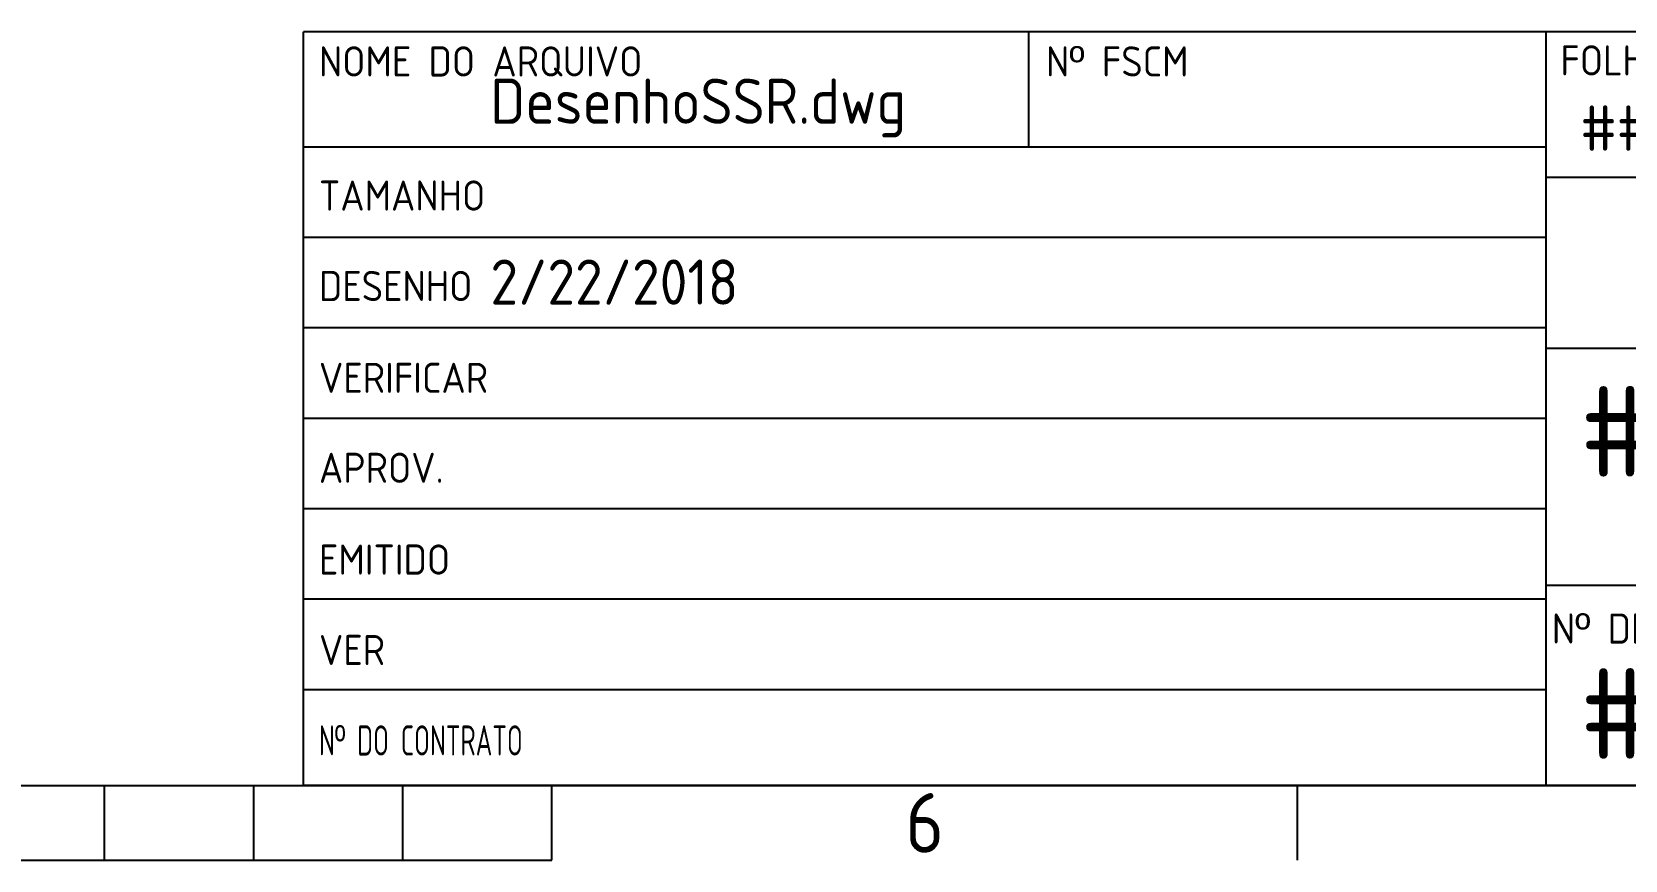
# Paper-space layout 'Bloco da legenda ISO A3' of a CAD drawing. Header units: millimetres. Extents: x 0 to 420, y 0 to 297.
# Drawn here: x 224 to 329.7, y 5.1 to 60 of the extents above; entities that cross this region are included whole.
import ezdxf
from ezdxf.enums import TextEntityAlignment as Align

# ---------------------------------------------------------------- set-up
doc = ezdxf.new("R2010")
doc.units = ezdxf.units.MM
doc.layers.add('Bloco da legenda', color=7, linetype='Continuous')
doc.styles.add('ACISOTS', font='isocp.shx', dxfattribs={"height": 1})
doc.styles.add('ISO Proporcional', font='isocp.shx')

# ---------------------------------------------------------------- blocks, each defined once
blk = doc.blocks.new('Bloco da legenda')
at = {"layer": 'Bloco da legenda'}
for p, q in [((407, 60), (242, 60)), ((242, 10), (242, 60)), ((290.14, 60), (290.14, 52.38)), ((324.5, 10), (324.5, 60)), ((242, 52.38), (324.5, 52.38)), ((407, 50.35), (324.5, 50.35)), ((242, 46.38), (324.5, 46.38)), ((242, 40.38), (324.5, 40.38)), ((324.5, 39.01), (407, 39.01)), ((242, 34.38), (324.5, 34.38)), ((242, 28.38), (324.5, 28.38)), ((324.5, 23.29), (407, 23.29)), ((242, 22.38), (324.5, 22.38)), ((242, 16.38), (324.5, 16.38)), ((11, 10), (407, 10)), ((228.8, 5.05), (228.8, 10)), ((238.7, 5.05), (238.7, 10)), ((407, 10), (242, 10)), ((248.6, 5.05), (248.6, 10)), ((258.5, 5.05), (258.5, 10)), ((308, 5.05), (308, 10)), ((159.5, 5.05), (258.5, 5.05))]:
    blk.add_line(p, q, dxfattribs=at)
at = {"layer": 'Bloco da legenda', "lineweight": 25, "style": 'ACISOTS'}
for s, p in [('NOME DO ARQUIVO', (243.03, 57.04)), ('Nº FSCM', (291.3, 57.04)), ('FOLHA', (325.45, 57.11)), ('TAMANHO', (243.03, 48.14)), ('DESENHO', (243.03, 42.14)), ('VERIFICAR', (243.03, 36.05)), ('APROV.', (243.03, 30.08)), ('EMITIDO', (243.03, 23.99)), ('VER', (243.03, 17.99))]:
    blk.add_text(s, height=2, dxfattribs=at).set_placement(p)
at = {"layer": 'Bloco da legenda', "lineweight": 25, "style": 'ACISOTS', "width": 0.683519}
blk.add_text('Nº DO CONTRATO', height=2, dxfattribs=at).set_placement((243.03, 11.99))
at = {"layer": 'Bloco da legenda', "style": 'ISO Proporcional'}
blk.add_text('6', height=3.96, dxfattribs=at).set_placement((283.25, 7.52), align=Align.MIDDLE)
at = {"layer": 'Bloco da legenda', "insert": (324.88, 21.41), "char_height": 2, "width": 8.8, "attachment_point": 1, "style": 'ACISOTS'}
blk.add_mtext('Nº DES', dxfattribs=at)
at = {"layer": 'Bloco da legenda', "lineweight": 35, "style": 'ACISOTS'}
for tag, p, height in [('NOME_DO_ARQUIVO', (254.41, 53.9), 3), ('Nº_FSCM', (293.68, 53.04), 3), ('FOLHA', (326.77, 52.11), 3), ('ESCALA', (368.02, 52.11), 3), ('TAMANHO', (254.7, 48.23), 3), ('PROJETO-ATIVIDADE', (328.79, 43.14), 3.5), ('VERIFICAR_DATA', (254.41, 41.9), 3), ('VERIFICAR_DATA', (254.7, 36.14), 3), ('VERIFICADO_POR', (277.96, 36.14), 3), ('NOMEFOLHA', (326.77, 30.48), 6), ('DATA_APROVAÇÃO', (254.7, 30.17), 3), ('APROVADO_POR', (277.96, 30.17), 3), ('DATA_EMISSÃO', (254.7, 24.08), 3), ('DESENHO_SUBTITULO', (328.79, 25.44), 3), ('EMITIDO_POR', (277.96, 24.08), 3), ('VERSÃO', (254.7, 18.08), 3), ('NÚMERODEFOLHAS-NOME', (326.77, 11.76), 6), ('Nº_DO_CONTRATO', (254.7, 12.08), 3.5)]:
    blk.add_attdef(tag, p, '', height=height, dxfattribs=at)

psp = doc.layouts.new('Bloco da legenda ISO A3')

# ---------------------------------------------------------------- block references
ref = psp.add_blockref('Bloco da legenda', (0, 0))
ref.add_attrib('NOMEFOLHA', '####', (326.77, 30.48), dxfattribs={"layer": 'Bloco da legenda', "lineweight": 35, "height": 6, "style": 'ACISOTS'})
ref.add_attrib('NÚMERODEFOLHAS-NOME', '#### - ####', (326.77, 11.76), dxfattribs={"layer": 'Bloco da legenda', "lineweight": 35, "height": 6, "style": 'ACISOTS'})
ref.add_attrib('FOLHA', '####', (326.77, 52.11), dxfattribs={"layer": 'Bloco da legenda', "lineweight": 35, "height": 3, "style": 'ACISOTS'})
ref.add_attrib('NOME_DO_ARQUIVO', 'DesenhoSSR.dwg', (254.41, 53.9), dxfattribs={"layer": 'Bloco da legenda', "lineweight": 35, "height": 3, "style": 'ACISOTS'})
ref.add_attrib('VERIFICAR_DATA', '2/22/2018', (254.41, 41.9), dxfattribs={"layer": 'Bloco da legenda', "lineweight": 35, "height": 3, "style": 'ACISOTS'})

doc.saveas('drawing.dxf')
